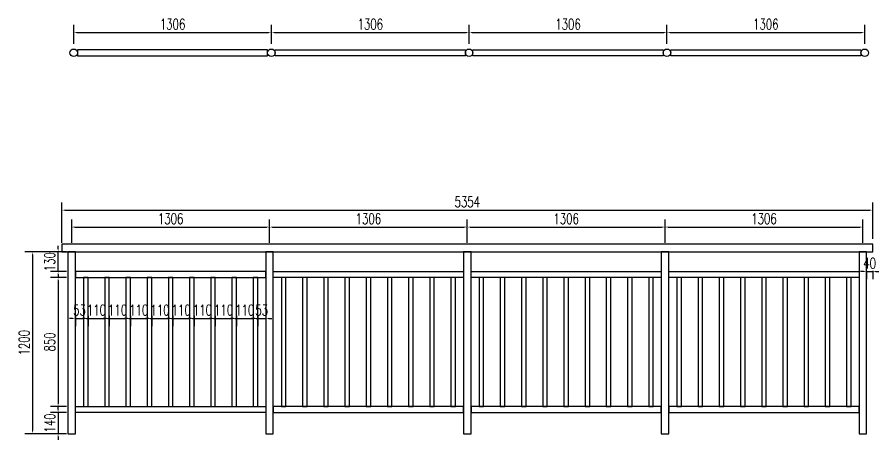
# Model space of a CAD drawing. Header units: millimetres. Extents: x -2430464 to 225692, y -180 to 1805330.
# Drawn here: x -1527473 to -1521785, y 608733 to 611521 of the extents above; entities that cross this region are included whole.
import ezdxf

# ---------------------------------------------------------------- set-up
doc = ezdxf.new("R2010")
doc.units = ezdxf.units.MM
doc.header["$LTSCALE"] = 1000
doc.layers.get('0').update_dxf_attribs({"linetype": 'CONTINUOUS'})
doc.layers.get('DEFPOINTS').update_dxf_attribs({"linetype": 'CONTINUOUS'})
doc.layers.add('W-PLASTIC_RAILINGS塑木栏杆', color=6, linetype='CONTINUOUS')
doc.layers.add('W-WOOD_FLOOR木地板', color=30, linetype='CONTINUOUS')
doc.styles.add('STANDARD_T3', font='simplex.shx', dxfattribs={"width": 0.7, "bigfont": 'gbcbig.shx'})
doc.dimstyles.new('W&&20', dxfattribs={"dimtxt": 70, "dimasz": 20, "dimexe": 50, "dimexo": 60, "dimgap": 20, "dimtad": 1, "dimdec": 0, "dimzin": 0, "dimdsep": 46, "dimtxsty": 'STANDARD_T3', "dimcen": 0.09, "dimclrd": 1, "dimclre": 1, "dimclrt": 7, "dimazin": 2, "dimtfac": 1, "dimtdec": 0, "dimtix": 1, "dimtmove": 2, "dimatfit": 3, "dimfxl": 0, "dimtolj": 1, "dimtzin": 0, "dimarcsym": 0})

# ---------------------------------------------------------------- blocks, each defined once
blk = doc.blocks.new('*U1208')
at = {"layer": 'W-PLASTIC_RAILINGS塑木栏杆'}
blk.add_lwpolyline([(-15, -420), (15, -420), (15, 430), (-15, 430)], close=True, dxfattribs=at)
blk = doc.blocks.new('*U1209')
at = {"layer": 'W-PLASTIC_RAILINGS塑木栏杆', "color": 0, "linetype": 'ByBlock', "lineweight": -2, "transparency": 16777216}
for p in [(0, 0), (140, 0), (280, 0), (420, 0), (560, 0), (700, 0), (840, 0), (980, 0), (1120, 0)]:
    blk.add_blockref('*U1208', p, dxfattribs=at)
blk = doc.blocks.new('*D1221')
at = {"layer": 'DEFPOINTS', "color": 0, "transparency": 16777216}
for p in [(-1527178.5, 609973.4), (-1527372.5, 608773.4), (-1527138.5, 608773.4)]:
    blk.add_point(p, dxfattribs=at)
at = {"layer": 'W-WOOD_FLOOR木地板', "color": 1, "lineweight": -2, "transparency": 16777216}
for p, q in [((-1527238.5, 609973.4), (-1527422.5, 609973.4)), ((-1527372.5, 609953.4), (-1527372.5, 608793.4)), ((-1527198.5, 608773.4), (-1527422.5, 608773.4))]:
    blk.add_line(p, q, dxfattribs=at)
at = {"layer": 'W-WOOD_FLOOR木地板', "color": 1, "transparency": 16777216}
for points in [[(-1527375.8, 609953.4), (-1527369.2, 609953.4), (-1527372.5, 609973.4)], [(-1527375.8, 608793.4), (-1527369.2, 608793.4), (-1527372.5, 608773.4)]]:
    blk.add_solid(points, dxfattribs=at)
at = {"layer": 'W-WOOD_FLOOR木地板', "color": 7, "transparency": 16777216, "insert": (-1527427.5, 609373.4), "char_height": 70, "attachment_point": 5, "rotation": 90, "style": 'STANDARD_T3'}
blk.add_mtext('\\A1;1200', dxfattribs=at)
blk = doc.blocks.new('*D1210')
at = {"layer": 'DEFPOINTS', "color": 0, "transparency": 16777216}
for p in [(-1527088.5, 609803.4), (-1527203.5, 608953.4), (-1527088.5, 608953.4)]:
    blk.add_point(p, dxfattribs=at)
at = {"layer": 'W-WOOD_FLOOR木地板', "color": 1, "lineweight": -2, "transparency": 16777216}
for p, q in [((-1527148.5, 609803.4), (-1527253.5, 609803.4)), ((-1527203.5, 609783.4), (-1527203.5, 608973.4)), ((-1527148.5, 608953.4), (-1527253.5, 608953.4))]:
    blk.add_line(p, q, dxfattribs=at)
at = {"layer": 'W-WOOD_FLOOR木地板', "color": 1, "transparency": 16777216}
for points in [[(-1527206.8, 609783.4), (-1527200.2, 609783.4), (-1527203.5, 609803.4)], [(-1527206.8, 608973.4), (-1527200.2, 608973.4), (-1527203.5, 608953.4)]]:
    blk.add_solid(points, dxfattribs=at)
at = {"layer": 'W-WOOD_FLOOR木地板', "color": 7, "transparency": 16777216, "insert": (-1527258.5, 609378.4), "char_height": 70, "attachment_point": 5, "rotation": 90, "style": 'STANDARD_T3'}
blk.add_mtext('\\A1;850', dxfattribs=at)
blk = doc.blocks.new('*D1211')
at = {"layer": 'DEFPOINTS', "color": 0, "transparency": 16777216}
for p in [(-1527203.5, 609973.4), (-1527088.5, 609973.4), (-1527088.5, 609843.4)]:
    blk.add_point(p, dxfattribs=at)
at = {"layer": 'W-WOOD_FLOOR木地板', "color": 1, "lineweight": -2, "transparency": 16777216}
for p, q in [((-1527148.5, 609973.4), (-1527253.5, 609973.4)), ((-1527203.5, 609993.4), (-1527203.5, 610013.4)), ((-1527203.5, 609843.4), (-1527203.5, 609973.4)), ((-1527148.5, 609843.4), (-1527253.5, 609843.4)), ((-1527203.5, 609823.4), (-1527203.5, 609803.4))]:
    blk.add_line(p, q, dxfattribs=at)
at = {"layer": 'W-WOOD_FLOOR木地板', "color": 1, "transparency": 16777216}
for points in [[(-1527206.8, 609993.4), (-1527200.2, 609993.4), (-1527203.5, 609973.4)], [(-1527206.8, 609823.4), (-1527200.2, 609823.4), (-1527203.5, 609843.4)]]:
    blk.add_solid(points, dxfattribs=at)
at = {"layer": 'W-WOOD_FLOOR木地板', "color": 7, "transparency": 16777216, "insert": (-1527258.5, 609908.4), "char_height": 70, "attachment_point": 5, "rotation": 90, "style": 'STANDARD_T3'}
blk.add_mtext('\\A1;130', dxfattribs=at)
blk = doc.blocks.new('*D1222')
at = {"layer": 'DEFPOINTS', "color": 0, "transparency": 16777216}
for p in [(-1527088.5, 608913.4), (-1527203.4, 608773.4), (-1527088.5, 608773.4)]:
    blk.add_point(p, dxfattribs=at)
at = {"layer": 'W-WOOD_FLOOR木地板', "color": 1, "lineweight": -2, "transparency": 16777216}
for p, q in [((-1527203.4, 608933.4), (-1527203.4, 608953.4)), ((-1527148.5, 608913.4), (-1527253.4, 608913.4)), ((-1527203.4, 608913.4), (-1527203.4, 608773.4)), ((-1527148.5, 608773.4), (-1527253.4, 608773.4)), ((-1527203.4, 608753.4), (-1527203.4, 608733.4))]:
    blk.add_line(p, q, dxfattribs=at)
at = {"layer": 'W-WOOD_FLOOR木地板', "color": 1, "transparency": 16777216}
for points in [[(-1527206.8, 608933.4), (-1527200.1, 608933.4), (-1527203.4, 608913.4)], [(-1527206.8, 608753.4), (-1527200.1, 608753.4), (-1527203.4, 608773.4)]]:
    blk.add_solid(points, dxfattribs=at)
at = {"layer": 'W-WOOD_FLOOR木地板', "color": 7, "transparency": 16777216, "insert": (-1527258.4, 608843.4), "char_height": 70, "attachment_point": 5, "rotation": 90, "style": 'STANDARD_T3'}
blk.add_mtext('\\A1;140', dxfattribs=at)
blk = doc.blocks.new('*D1223')
at = {"layer": 'DEFPOINTS', "color": 0, "transparency": 16777216}
for p in [(-1525807.5, 610136.9), (-1527113.5, 609973.4), (-1525807.5, 609973.4)]:
    blk.add_point(p, dxfattribs=at)
at = {"layer": 'W-WOOD_FLOOR木地板', "color": 1, "lineweight": -2, "transparency": 16777216}
for p, q in [((-1527113.5, 610033.4), (-1527113.5, 610186.9)), ((-1525807.5, 610033.4), (-1525807.5, 610186.9)), ((-1527093.5, 610136.9), (-1525827.5, 610136.9))]:
    blk.add_line(p, q, dxfattribs=at)
at = {"layer": 'W-WOOD_FLOOR木地板', "color": 1, "transparency": 16777216}
for points in [[(-1527093.5, 610140.2), (-1527093.5, 610133.6), (-1527113.5, 610136.9)], [(-1525827.5, 610140.2), (-1525827.5, 610133.6), (-1525807.5, 610136.9)]]:
    blk.add_solid(points, dxfattribs=at)
at = {"layer": 'W-WOOD_FLOOR木地板', "color": 7, "transparency": 16777216, "insert": (-1526460.5, 610191.9), "char_height": 70, "attachment_point": 5, "style": 'STANDARD_T3'}
blk.add_mtext('\\A1;1306', dxfattribs=at)
blk = doc.blocks.new('*D1224')
at = {"layer": 'DEFPOINTS', "color": 0, "transparency": 16777216}
for p in [(-1524501.5, 610136.9), (-1525807.5, 609973.4), (-1524501.5, 609973.4)]:
    blk.add_point(p, dxfattribs=at)
at = {"layer": 'W-WOOD_FLOOR木地板', "color": 1, "lineweight": -2, "transparency": 16777216}
for p, q in [((-1525807.5, 610033.4), (-1525807.5, 610186.9)), ((-1524501.5, 610033.4), (-1524501.5, 610186.9)), ((-1525787.5, 610136.9), (-1524521.5, 610136.9))]:
    blk.add_line(p, q, dxfattribs=at)
at = {"layer": 'W-WOOD_FLOOR木地板', "color": 1, "transparency": 16777216}
for points in [[(-1525787.5, 610140.2), (-1525787.5, 610133.6), (-1525807.5, 610136.9)], [(-1524521.5, 610140.2), (-1524521.5, 610133.6), (-1524501.5, 610136.9)]]:
    blk.add_solid(points, dxfattribs=at)
at = {"layer": 'W-WOOD_FLOOR木地板', "color": 7, "transparency": 16777216, "insert": (-1525154.5, 610191.9), "char_height": 70, "attachment_point": 5, "style": 'STANDARD_T3'}
blk.add_mtext('\\A1;1306', dxfattribs=at)
blk = doc.blocks.new('*D1225')
at = {"layer": 'DEFPOINTS', "color": 0, "transparency": 16777216}
for p in [(-1523195.5, 610136.9), (-1524501.5, 609973.4), (-1523195.5, 609973.4)]:
    blk.add_point(p, dxfattribs=at)
at = {"layer": 'W-WOOD_FLOOR木地板', "color": 1, "lineweight": -2, "transparency": 16777216}
for p, q in [((-1524501.5, 610033.4), (-1524501.5, 610186.9)), ((-1523195.5, 610033.4), (-1523195.5, 610186.9)), ((-1524481.5, 610136.9), (-1523215.5, 610136.9))]:
    blk.add_line(p, q, dxfattribs=at)
at = {"layer": 'W-WOOD_FLOOR木地板', "color": 1, "transparency": 16777216}
for points in [[(-1524481.5, 610140.2), (-1524481.5, 610133.6), (-1524501.5, 610136.9)], [(-1523215.5, 610140.2), (-1523215.5, 610133.6), (-1523195.5, 610136.9)]]:
    blk.add_solid(points, dxfattribs=at)
at = {"layer": 'W-WOOD_FLOOR木地板', "color": 7, "transparency": 16777216, "insert": (-1523848.5, 610191.9), "char_height": 70, "attachment_point": 5, "style": 'STANDARD_T3'}
blk.add_mtext('\\A1;1306', dxfattribs=at)
blk = doc.blocks.new('*D1226')
at = {"layer": 'DEFPOINTS', "color": 0, "transparency": 16777216}
for p in [(-1527088.5, 609610.9), (-1527035.5, 609610.9), (-1527035.5, 609533.9)]:
    blk.add_point(p, dxfattribs=at)
at = {"layer": 'W-WOOD_FLOOR木地板', "color": 1, "lineweight": -2, "transparency": 16777216}
for p, q in [((-1527108.5, 609533.9), (-1527128.5, 609533.9)), ((-1527088.5, 609550.9), (-1527088.5, 609483.9)), ((-1527088.5, 609533.9), (-1527035.5, 609533.9)), ((-1527035.5, 609550.9), (-1527035.5, 609483.9)), ((-1527015.5, 609533.9), (-1526995.5, 609533.9))]:
    blk.add_line(p, q, dxfattribs=at)
at = {"layer": 'W-WOOD_FLOOR木地板', "color": 1, "transparency": 16777216}
for points in [[(-1527108.5, 609537.2), (-1527108.5, 609530.6), (-1527088.5, 609533.9)], [(-1527015.5, 609537.2), (-1527015.5, 609530.6), (-1527035.5, 609533.9)]]:
    blk.add_solid(points, dxfattribs=at)
at = {"layer": 'W-WOOD_FLOOR木地板', "color": 7, "transparency": 16777216, "insert": (-1527062, 609588.9), "char_height": 70, "attachment_point": 5, "style": 'STANDARD_T3'}
blk.add_mtext('\\A1;53', dxfattribs=at)
blk = doc.blocks.new('*D1212')
at = {"layer": 'DEFPOINTS', "color": 0, "transparency": 16777216}
for p in [(-1527005.5, 609610.9), (-1526895.5, 609610.9), (-1526895.5, 609533.9)]:
    blk.add_point(p, dxfattribs=at)
at = {"layer": 'W-WOOD_FLOOR木地板', "color": 1, "lineweight": -2, "transparency": 16777216}
for p, q in [((-1527025.5, 609533.9), (-1527045.5, 609533.9)), ((-1527005.5, 609550.9), (-1527005.5, 609483.9)), ((-1527005.5, 609533.9), (-1526895.5, 609533.9)), ((-1526895.5, 609550.9), (-1526895.5, 609483.9)), ((-1526875.5, 609533.9), (-1526855.5, 609533.9))]:
    blk.add_line(p, q, dxfattribs=at)
at = {"layer": 'W-WOOD_FLOOR木地板', "color": 1, "transparency": 16777216}
for points in [[(-1527025.5, 609537.2), (-1527025.5, 609530.6), (-1527005.5, 609533.9)], [(-1526875.5, 609537.2), (-1526875.5, 609530.6), (-1526895.5, 609533.9)]]:
    blk.add_solid(points, dxfattribs=at)
at = {"layer": 'W-WOOD_FLOOR木地板', "color": 7, "transparency": 16777216, "insert": (-1526950.5, 609588.9), "char_height": 70, "attachment_point": 5, "style": 'STANDARD_T3'}
blk.add_mtext('\\A1;110', dxfattribs=at)
blk = doc.blocks.new('*D1227')
at = {"layer": 'DEFPOINTS', "color": 0, "transparency": 16777216}
for p in [(-1521889.5, 610136.9), (-1523195.5, 609973.4), (-1521889.5, 609973.4)]:
    blk.add_point(p, dxfattribs=at)
at = {"layer": 'W-WOOD_FLOOR木地板', "color": 1, "lineweight": -2, "transparency": 16777216}
for p, q in [((-1523195.5, 610033.4), (-1523195.5, 610186.9)), ((-1521889.5, 610033.4), (-1521889.5, 610186.9)), ((-1523175.5, 610136.9), (-1521909.5, 610136.9))]:
    blk.add_line(p, q, dxfattribs=at)
at = {"layer": 'W-WOOD_FLOOR木地板', "color": 1, "transparency": 16777216}
for points in [[(-1523175.5, 610140.2), (-1523175.5, 610133.6), (-1523195.5, 610136.9)], [(-1521909.5, 610140.2), (-1521909.5, 610133.6), (-1521889.5, 610136.9)]]:
    blk.add_solid(points, dxfattribs=at)
at = {"layer": 'W-WOOD_FLOOR木地板', "color": 7, "transparency": 16777216, "insert": (-1522542.5, 610191.9), "char_height": 70, "attachment_point": 5, "style": 'STANDARD_T3'}
blk.add_mtext('\\A1;1306', dxfattribs=at)
blk = doc.blocks.new('*D1218')
at = {"layer": 'DEFPOINTS', "color": 0, "transparency": 16777216}
for p in [(-1526865.5, 609610.9), (-1526755.5, 609610.9), (-1526755.5, 609533.9)]:
    blk.add_point(p, dxfattribs=at)
at = {"layer": 'W-WOOD_FLOOR木地板', "color": 1, "lineweight": -2, "transparency": 16777216}
for p, q in [((-1526885.5, 609533.9), (-1526905.5, 609533.9)), ((-1526865.5, 609550.9), (-1526865.5, 609483.9)), ((-1526865.5, 609533.9), (-1526755.5, 609533.9)), ((-1526755.5, 609550.9), (-1526755.5, 609483.9)), ((-1526735.5, 609533.9), (-1526715.5, 609533.9))]:
    blk.add_line(p, q, dxfattribs=at)
at = {"layer": 'W-WOOD_FLOOR木地板', "color": 1, "transparency": 16777216}
for points in [[(-1526885.5, 609537.2), (-1526885.5, 609530.6), (-1526865.5, 609533.9)], [(-1526735.5, 609537.2), (-1526735.5, 609530.6), (-1526755.5, 609533.9)]]:
    blk.add_solid(points, dxfattribs=at)
at = {"layer": 'W-WOOD_FLOOR木地板', "color": 7, "transparency": 16777216, "insert": (-1526810.5, 609588.9), "char_height": 70, "attachment_point": 5, "style": 'STANDARD_T3'}
blk.add_mtext('\\A1;110', dxfattribs=at)
blk = doc.blocks.new('*D1219')
at = {"layer": 'DEFPOINTS', "color": 0, "transparency": 16777216}
for p in [(-1526725.5, 609610.9), (-1526615.5, 609610.9), (-1526615.5, 609533.9)]:
    blk.add_point(p, dxfattribs=at)
at = {"layer": 'W-WOOD_FLOOR木地板', "color": 1, "lineweight": -2, "transparency": 16777216}
for p, q in [((-1526745.5, 609533.9), (-1526765.5, 609533.9)), ((-1526725.5, 609550.9), (-1526725.5, 609483.9)), ((-1526725.5, 609533.9), (-1526615.5, 609533.9)), ((-1526615.5, 609550.9), (-1526615.5, 609483.9)), ((-1526595.5, 609533.9), (-1526575.5, 609533.9))]:
    blk.add_line(p, q, dxfattribs=at)
at = {"layer": 'W-WOOD_FLOOR木地板', "color": 1, "transparency": 16777216}
for points in [[(-1526745.5, 609537.2), (-1526745.5, 609530.6), (-1526725.5, 609533.9)], [(-1526595.5, 609537.2), (-1526595.5, 609530.6), (-1526615.5, 609533.9)]]:
    blk.add_solid(points, dxfattribs=at)
at = {"layer": 'W-WOOD_FLOOR木地板', "color": 7, "transparency": 16777216, "insert": (-1526670.5, 609588.9), "char_height": 70, "attachment_point": 5, "style": 'STANDARD_T3'}
blk.add_mtext('\\A1;110', dxfattribs=at)
blk = doc.blocks.new('*D1220')
at = {"layer": 'DEFPOINTS', "color": 0, "transparency": 16777216}
for p in [(-1526585.5, 609610.9), (-1526475.5, 609610.9), (-1526475.5, 609533.9)]:
    blk.add_point(p, dxfattribs=at)
at = {"layer": 'W-WOOD_FLOOR木地板', "color": 1, "lineweight": -2, "transparency": 16777216}
for p, q in [((-1526605.5, 609533.9), (-1526625.5, 609533.9)), ((-1526585.5, 609550.9), (-1526585.5, 609483.9)), ((-1526585.5, 609533.9), (-1526475.5, 609533.9)), ((-1526475.5, 609550.9), (-1526475.5, 609483.9)), ((-1526455.5, 609533.9), (-1526435.5, 609533.9))]:
    blk.add_line(p, q, dxfattribs=at)
at = {"layer": 'W-WOOD_FLOOR木地板', "color": 1, "transparency": 16777216}
for points in [[(-1526605.5, 609537.2), (-1526605.5, 609530.6), (-1526585.5, 609533.9)], [(-1526455.5, 609537.2), (-1526455.5, 609530.6), (-1526475.5, 609533.9)]]:
    blk.add_solid(points, dxfattribs=at)
at = {"layer": 'W-WOOD_FLOOR木地板', "color": 7, "transparency": 16777216, "insert": (-1526530.5, 609588.9), "char_height": 70, "attachment_point": 5, "style": 'STANDARD_T3'}
blk.add_mtext('\\A1;110', dxfattribs=at)
blk = doc.blocks.new('*D1213')
at = {"layer": 'DEFPOINTS', "color": 0, "transparency": 16777216}
for p in [(-1526445.5, 609610.9), (-1526335.5, 609610.9), (-1526335.5, 609533.9)]:
    blk.add_point(p, dxfattribs=at)
at = {"layer": 'W-WOOD_FLOOR木地板', "color": 1, "lineweight": -2, "transparency": 16777216}
for p, q in [((-1526465.5, 609533.9), (-1526485.5, 609533.9)), ((-1526445.5, 609550.9), (-1526445.5, 609483.9)), ((-1526445.5, 609533.9), (-1526335.5, 609533.9)), ((-1526335.5, 609550.9), (-1526335.5, 609483.9)), ((-1526315.5, 609533.9), (-1526295.5, 609533.9))]:
    blk.add_line(p, q, dxfattribs=at)
at = {"layer": 'W-WOOD_FLOOR木地板', "color": 1, "transparency": 16777216}
for points in [[(-1526465.5, 609537.2), (-1526465.5, 609530.6), (-1526445.5, 609533.9)], [(-1526315.5, 609537.2), (-1526315.5, 609530.6), (-1526335.5, 609533.9)]]:
    blk.add_solid(points, dxfattribs=at)
at = {"layer": 'W-WOOD_FLOOR木地板', "color": 7, "transparency": 16777216, "insert": (-1526390.5, 609588.9), "char_height": 70, "attachment_point": 5, "style": 'STANDARD_T3'}
blk.add_mtext('\\A1;110', dxfattribs=at)
blk = doc.blocks.new('*D1214')
at = {"layer": 'DEFPOINTS', "color": 0, "transparency": 16777216}
for p in [(-1526305.5, 609610.9), (-1526195.5, 609610.9), (-1526195.5, 609533.9)]:
    blk.add_point(p, dxfattribs=at)
at = {"layer": 'W-WOOD_FLOOR木地板', "color": 1, "lineweight": -2, "transparency": 16777216}
for p, q in [((-1526325.5, 609533.9), (-1526345.5, 609533.9)), ((-1526305.5, 609550.9), (-1526305.5, 609483.9)), ((-1526305.5, 609533.9), (-1526195.5, 609533.9)), ((-1526195.5, 609550.9), (-1526195.5, 609483.9)), ((-1526175.5, 609533.9), (-1526155.5, 609533.9))]:
    blk.add_line(p, q, dxfattribs=at)
at = {"layer": 'W-WOOD_FLOOR木地板', "color": 1, "transparency": 16777216}
for points in [[(-1526325.5, 609537.2), (-1526325.5, 609530.6), (-1526305.5, 609533.9)], [(-1526175.5, 609537.2), (-1526175.5, 609530.6), (-1526195.5, 609533.9)]]:
    blk.add_solid(points, dxfattribs=at)
at = {"layer": 'W-WOOD_FLOOR木地板', "color": 7, "transparency": 16777216, "insert": (-1526250.5, 609588.9), "char_height": 70, "attachment_point": 5, "style": 'STANDARD_T3'}
blk.add_mtext('\\A1;110', dxfattribs=at)
blk = doc.blocks.new('*D1215')
at = {"layer": 'DEFPOINTS', "color": 0, "transparency": 16777216}
for p in [(-1526165.5, 609610.9), (-1526055.5, 609610.9), (-1526055.5, 609533.9)]:
    blk.add_point(p, dxfattribs=at)
at = {"layer": 'W-WOOD_FLOOR木地板', "color": 1, "lineweight": -2, "transparency": 16777216}
for p, q in [((-1526185.5, 609533.9), (-1526205.5, 609533.9)), ((-1526165.5, 609550.9), (-1526165.5, 609483.9)), ((-1526165.5, 609533.9), (-1526055.5, 609533.9)), ((-1526055.5, 609550.9), (-1526055.5, 609483.9)), ((-1526035.5, 609533.9), (-1526015.5, 609533.9))]:
    blk.add_line(p, q, dxfattribs=at)
at = {"layer": 'W-WOOD_FLOOR木地板', "color": 1, "transparency": 16777216}
for points in [[(-1526185.5, 609537.2), (-1526185.5, 609530.6), (-1526165.5, 609533.9)], [(-1526035.5, 609537.2), (-1526035.5, 609530.6), (-1526055.5, 609533.9)]]:
    blk.add_solid(points, dxfattribs=at)
at = {"layer": 'W-WOOD_FLOOR木地板', "color": 7, "transparency": 16777216, "insert": (-1526110.5, 609588.9), "char_height": 70, "attachment_point": 5, "style": 'STANDARD_T3'}
blk.add_mtext('\\A1;110', dxfattribs=at)
blk = doc.blocks.new('*D1216')
at = {"layer": 'DEFPOINTS', "color": 0, "transparency": 16777216}
for p in [(-1526025.5, 609610.9), (-1525915.5, 609610.9), (-1525915.5, 609533.9)]:
    blk.add_point(p, dxfattribs=at)
at = {"layer": 'W-WOOD_FLOOR木地板', "color": 1, "lineweight": -2, "transparency": 16777216}
for p, q in [((-1526045.5, 609533.9), (-1526065.5, 609533.9)), ((-1526025.5, 609550.9), (-1526025.5, 609483.9)), ((-1526025.5, 609533.9), (-1525915.5, 609533.9)), ((-1525915.5, 609550.9), (-1525915.5, 609483.9)), ((-1525895.5, 609533.9), (-1525875.5, 609533.9))]:
    blk.add_line(p, q, dxfattribs=at)
at = {"layer": 'W-WOOD_FLOOR木地板', "color": 1, "transparency": 16777216}
for points in [[(-1526045.5, 609537.2), (-1526045.5, 609530.6), (-1526025.5, 609533.9)], [(-1525895.5, 609537.2), (-1525895.5, 609530.6), (-1525915.5, 609533.9)]]:
    blk.add_solid(points, dxfattribs=at)
at = {"layer": 'W-WOOD_FLOOR木地板', "color": 7, "transparency": 16777216, "insert": (-1525970.5, 609588.9), "char_height": 70, "attachment_point": 5, "style": 'STANDARD_T3'}
blk.add_mtext('\\A1;110', dxfattribs=at)
blk = doc.blocks.new('*D1217')
at = {"layer": 'DEFPOINTS', "color": 0, "transparency": 16777216}
for p in [(-1525885.5, 609610.9), (-1525832.5, 609610.9), (-1525832.5, 609533.9)]:
    blk.add_point(p, dxfattribs=at)
at = {"layer": 'W-WOOD_FLOOR木地板', "color": 1, "lineweight": -2, "transparency": 16777216}
for p, q in [((-1525905.5, 609533.9), (-1525925.5, 609533.9)), ((-1525885.5, 609550.9), (-1525885.5, 609483.9)), ((-1525885.5, 609533.9), (-1525832.5, 609533.9)), ((-1525832.5, 609550.9), (-1525832.5, 609483.9)), ((-1525812.5, 609533.9), (-1525792.5, 609533.9))]:
    blk.add_line(p, q, dxfattribs=at)
at = {"layer": 'W-WOOD_FLOOR木地板', "color": 1, "transparency": 16777216}
for points in [[(-1525905.5, 609537.2), (-1525905.5, 609530.6), (-1525885.5, 609533.9)], [(-1525812.5, 609537.2), (-1525812.5, 609530.6), (-1525832.5, 609533.9)]]:
    blk.add_solid(points, dxfattribs=at)
at = {"layer": 'W-WOOD_FLOOR木地板', "color": 7, "transparency": 16777216, "insert": (-1525859, 609588.9), "char_height": 70, "attachment_point": 5, "style": 'STANDARD_T3'}
blk.add_mtext('\\A1;53', dxfattribs=at)
blk = doc.blocks.new('*D2122')
at = {"color": 1, "lineweight": -2, "transparency": 16777216}
for p, q in [((-1521884.5, 609843.4), (-1521904.5, 609843.4)), ((-1521864.5, 609848.4), (-1521864.5, 609793.4)), ((-1521864.5, 609843.4), (-1521824.5, 609843.4)), ((-1521824.5, 609848.4), (-1521824.5, 609793.4)), ((-1521804.5, 609843.4), (-1521784.5, 609843.4))]:
    blk.add_line(p, q, dxfattribs=at)
at = {"color": 1, "transparency": 16777216}
for points in [[(-1521884.5, 609846.7), (-1521884.5, 609840.1), (-1521864.5, 609843.4)], [(-1521804.5, 609846.7), (-1521804.5, 609840.1), (-1521824.5, 609843.4)]]:
    blk.add_solid(points, dxfattribs=at)
at = {"layer": 'DEFPOINTS', "color": 0, "transparency": 16777216}
for p in [(-1521864.5, 609973.4), (-1521824.5, 609973.4), (-1521824.5, 609843.4)]:
    blk.add_point(p, dxfattribs=at)
at = {"color": 7, "transparency": 16777216, "insert": (-1521844.5, 609898.4), "char_height": 70, "attachment_point": 5, "style": 'STANDARD_T3'}
blk.add_mtext('\\A1;40', dxfattribs=at)
blk = doc.blocks.new('*D2123')
at = {"layer": 'DEFPOINTS', "color": 0, "transparency": 16777216}
for p in [(-1521824.5, 610248.8), (-1527178.5, 609973.4), (-1521824.5, 609998.4)]:
    blk.add_point(p, dxfattribs=at)
at = {"layer": 'W-WOOD_FLOOR木地板', "color": 1, "lineweight": -2, "transparency": 16777216}
for p, q in [((-1527178.5, 610033.4), (-1527178.5, 610298.8)), ((-1521824.5, 610058.4), (-1521824.5, 610298.8)), ((-1527158.5, 610248.8), (-1521844.5, 610248.8))]:
    blk.add_line(p, q, dxfattribs=at)
at = {"layer": 'W-WOOD_FLOOR木地板', "color": 1, "transparency": 16777216}
for points in [[(-1527158.5, 610252.1), (-1527158.5, 610245.5), (-1527178.5, 610248.8)], [(-1521844.5, 610252.1), (-1521844.5, 610245.5), (-1521824.5, 610248.8)]]:
    blk.add_solid(points, dxfattribs=at)
at = {"layer": 'W-WOOD_FLOOR木地板', "color": 7, "transparency": 16777216, "insert": (-1524501.5, 610303.8), "char_height": 70, "attachment_point": 5, "style": 'STANDARD_T3'}
blk.add_mtext('\\A1;5354', dxfattribs=at)
blk = doc.blocks.new('*D2356')
at = {"color": 1, "lineweight": -2, "transparency": 16777216}
for p, q in [((-1527100.5, 611346.7), (-1527100.5, 611470.5)), ((-1525795, 611346.7), (-1525795, 611470.5)), ((-1527080.5, 611420.5), (-1525815, 611420.5))]:
    blk.add_line(p, q, dxfattribs=at)
at = {"color": 1, "transparency": 16777216}
for points in [[(-1527080.5, 611423.8), (-1527080.5, 611417.2), (-1527100.5, 611420.5)], [(-1525815, 611423.8), (-1525815, 611417.2), (-1525795, 611420.5)]]:
    blk.add_solid(points, dxfattribs=at)
at = {"layer": 'DEFPOINTS', "color": 0, "transparency": 16777216}
for p in [(-1525795, 611420.5), (-1527100.5, 611286.7), (-1525795, 611286.7)]:
    blk.add_point(p, dxfattribs=at)
at = {"color": 7, "transparency": 16777216, "insert": (-1526447.7, 611475.5), "char_height": 70, "attachment_point": 5, "style": 'STANDARD_T3'}
blk.add_mtext('\\A1;1306', dxfattribs=at)
blk = doc.blocks.new('*D2357')
at = {"color": 1, "lineweight": -2, "transparency": 16777216}
for p, q in [((-1525795, 611346.7), (-1525795, 611470.5)), ((-1524489.5, 611346.7), (-1524489.5, 611470.5)), ((-1525775, 611420.5), (-1524509.5, 611420.5))]:
    blk.add_line(p, q, dxfattribs=at)
at = {"color": 1, "transparency": 16777216}
for points in [[(-1525775, 611423.8), (-1525775, 611417.2), (-1525795, 611420.5)], [(-1524509.5, 611423.8), (-1524509.5, 611417.2), (-1524489.5, 611420.5)]]:
    blk.add_solid(points, dxfattribs=at)
at = {"layer": 'DEFPOINTS', "color": 0, "transparency": 16777216}
for p in [(-1524489.5, 611420.5), (-1525795, 611286.7), (-1524489.5, 611286.7)]:
    blk.add_point(p, dxfattribs=at)
at = {"color": 7, "transparency": 16777216, "insert": (-1525142.2, 611475.5), "char_height": 70, "attachment_point": 5, "style": 'STANDARD_T3'}
blk.add_mtext('\\A1;1306', dxfattribs=at)
blk = doc.blocks.new('*D2358')
at = {"color": 1, "lineweight": -2, "transparency": 16777216}
for p, q in [((-1524489.5, 611346.7), (-1524489.5, 611470.5)), ((-1523183, 611346.7), (-1523183, 611470.5)), ((-1524469.5, 611420.5), (-1523203, 611420.5))]:
    blk.add_line(p, q, dxfattribs=at)
at = {"color": 1, "transparency": 16777216}
for points in [[(-1524469.5, 611423.8), (-1524469.5, 611417.2), (-1524489.5, 611420.5)], [(-1523203, 611423.8), (-1523203, 611417.2), (-1523183, 611420.5)]]:
    blk.add_solid(points, dxfattribs=at)
at = {"layer": 'DEFPOINTS', "color": 0, "transparency": 16777216}
for p in [(-1523183, 611420.5), (-1524489.5, 611286.7), (-1523183, 611286.7)]:
    blk.add_point(p, dxfattribs=at)
at = {"color": 7, "transparency": 16777216, "insert": (-1523836.2, 611475.5), "char_height": 70, "attachment_point": 5, "style": 'STANDARD_T3'}
blk.add_mtext('\\A1;1306', dxfattribs=at)
blk = doc.blocks.new('*D2359')
at = {"color": 1, "lineweight": -2, "transparency": 16777216}
for p, q in [((-1523183, 611346.7), (-1523183, 611470.5)), ((-1521877.5, 611346.7), (-1521877.5, 611470.5)), ((-1523163, 611420.5), (-1521897.5, 611420.5))]:
    blk.add_line(p, q, dxfattribs=at)
at = {"color": 1, "transparency": 16777216}
for points in [[(-1523163, 611423.8), (-1523163, 611417.2), (-1523183, 611420.5)], [(-1521897.5, 611423.8), (-1521897.5, 611417.2), (-1521877.5, 611420.5)]]:
    blk.add_solid(points, dxfattribs=at)
at = {"layer": 'DEFPOINTS', "color": 0, "transparency": 16777216}
for p in [(-1521877.5, 611420.5), (-1523183, 611286.7), (-1521877.5, 611286.7)]:
    blk.add_point(p, dxfattribs=at)
at = {"color": 7, "transparency": 16777216, "insert": (-1522530.2, 611475.5), "char_height": 70, "attachment_point": 5, "style": 'STANDARD_T3'}
blk.add_mtext('\\A1;1306', dxfattribs=at)
blk = doc.blocks.new('*U2732')
at = {"layer": 'W-PLASTIC_RAILINGS塑木栏杆'}
blk.add_lwpolyline([(-15, -420), (15, -420), (15, 430), (-15, 430)], close=True, dxfattribs=at)
blk = doc.blocks.new('*U2733')
at = {"layer": 'W-PLASTIC_RAILINGS塑木栏杆', "color": 0, "linetype": 'ByBlock', "lineweight": -2, "transparency": 16777216}
for p in [(0, 0), (140, 0), (280, 0), (420, 0), (560, 0), (700, 0), (840, 0), (980, 0), (1120, 0)]:
    blk.add_blockref('*U2732', p, dxfattribs=at)
blk = doc.blocks.new('*U2734')
at = {"layer": 'W-PLASTIC_RAILINGS塑木栏杆'}
blk.add_lwpolyline([(-15, -420), (15, -420), (15, 430), (-15, 430)], close=True, dxfattribs=at)
blk = doc.blocks.new('*U2735')
at = {"layer": 'W-PLASTIC_RAILINGS塑木栏杆', "color": 0, "linetype": 'ByBlock', "lineweight": -2, "transparency": 16777216}
for p in [(0, 0), (140, 0), (280, 0), (420, 0), (560, 0), (700, 0), (840, 0), (980, 0), (1120, 0)]:
    blk.add_blockref('*U2734', p, dxfattribs=at)
blk = doc.blocks.new('*U2736')
at = {"layer": 'W-PLASTIC_RAILINGS塑木栏杆'}
blk.add_lwpolyline([(-15, -420), (15, -420), (15, 430), (-15, 430)], close=True, dxfattribs=at)
blk = doc.blocks.new('*U2737')
at = {"layer": 'W-PLASTIC_RAILINGS塑木栏杆', "color": 0, "linetype": 'ByBlock', "lineweight": -2, "transparency": 16777216}
for p in [(0, 0), (140, 0), (280, 0), (420, 0), (560, 0), (700, 0), (840, 0), (980, 0), (1120, 0)]:
    blk.add_blockref('*U2736', p, dxfattribs=at)

msp = doc.modelspace()

# ---------------------------------------------------------------- linework, layer by layer
at = {"layer": 'W-PLASTIC_RAILINGS塑木栏杆'}
for points in [[(-1527075.49, 611266.68), (-1525819.99, 611266.68), (-1525819.99, 611306.68), (-1527075.49, 611306.68)], [(-1524514.49, 611266.68), (-1525769.99, 611266.68), (-1525769.99, 611306.68), (-1524514.49, 611306.68)], [(-1523207.99, 611266.68), (-1524464.49, 611266.68), (-1524464.49, 611306.68), (-1523207.99, 611306.68)], [(-1521902.49, 611266.68), (-1523157.99, 611266.68), (-1523157.99, 611306.68), (-1521902.49, 611306.68)], [(-1527178.5, 609973.41), (-1521824.5, 609973.41), (-1521824.5, 610023.41), (-1527178.5, 610023.41)], [(-1527138.5, 608773.41), (-1527088.5, 608773.41), (-1527088.5, 609973.41), (-1527138.5, 609973.41)], [(-1525832.5, 608773.41), (-1525782.5, 608773.41), (-1525782.5, 609973.41), (-1525832.5, 609973.41)], [(-1524526.5, 608773.41), (-1524476.5, 608773.41), (-1524476.5, 609973.41), (-1524526.5, 609973.41)], [(-1523220.5, 608773.41), (-1523170.5, 608773.41), (-1523170.5, 609973.41), (-1523220.5, 609973.41)], [(-1521914.5, 608773.41), (-1521864.5, 608773.41), (-1521864.5, 609973.41), (-1521914.5, 609973.41)], [(-1527088.5, 609803.41), (-1525832.5, 609803.41), (-1525832.5, 609843.41), (-1527088.5, 609843.41)], [(-1524526.5, 609803.41), (-1525782.5, 609803.41), (-1525782.5, 609843.41), (-1524526.5, 609843.41)], [(-1523220.5, 609803.41), (-1524476.5, 609803.41), (-1524476.5, 609843.41), (-1523220.5, 609843.41)], [(-1521914.5, 609803.41), (-1523170.5, 609803.41), (-1523170.5, 609843.41), (-1521914.5, 609843.41)], [(-1527088.5, 608953.41), (-1525832.5, 608953.41), (-1525832.5, 608913.41), (-1527088.5, 608913.41)], [(-1524526.5, 608953.41), (-1525782.5, 608953.41), (-1525782.5, 608913.41), (-1524526.5, 608913.41)], [(-1523220.5, 608953.41), (-1524476.5, 608953.41), (-1524476.5, 608913.41), (-1523220.5, 608913.41)], [(-1521914.5, 608953.41), (-1523170.5, 608953.41), (-1523170.5, 608913.41), (-1521914.5, 608913.41)]]:
    msp.add_lwpolyline(points, close=True, dxfattribs=at)
for centre in [(-1527100.49, 611286.68), (-1525794.99, 611286.68), (-1524489.49, 611286.68), (-1523182.99, 611286.68), (-1521877.49, 611286.68)]:
    msp.add_circle(centre, 25, dxfattribs=at)

# ---------------------------------------------------------------- block references
for name, p in [('*U1209', (-1527020.5, 609373.41)), ('*U2733', (-1525714.5, 609373.41)), ('*U2735', (-1524408.5, 609373.41)), ('*U2737', (-1523102.5, 609373.41))]:
    msp.add_blockref(name, p, dxfattribs=at)

# ---------------------------------------------------------------- dimensions: what is measured, and where the dimension line sits
for base, p1, p2, picture, middle in [((-1525794.99128001, 611420.49249143), (-1527100.49128002, 611286.67798291), (-1525794.99128001, 611286.67798291), '*D2356', (-1526447.74128002, 611475.49249143)), ((-1524489.49128001, 611420.49249143), (-1525794.99128001, 611286.67798291), (-1524489.49128001, 611286.67798291), '*D2357', (-1525142.24128001, 611475.49249143)), ((-1523182.99128002, 611420.49249143), (-1524489.49128001, 611286.67798291), (-1523182.99128002, 611286.67798291), '*D2358', (-1523836.24128002, 611475.49249143)), ((-1521877.49128001, 611420.49249143), (-1523182.99128002, 611286.67798291), (-1521877.49128001, 611286.67798291), '*D2359', (-1522530.24128002, 611475.49249143))]:
    dim = msp.add_linear_dim(base=base, p1=p1, p2=p2, dimstyle='W&&20')
    dim.commit()
    dim.dimension.update_dxf_attribs({"geometry": picture, "text_midpoint": middle})
at = {"color": 1}
dim = msp.add_linear_dim(base=(-1521824.5, 609843.41), p1=(-1521864.5, 609973.41), p2=(-1521824.5, 609973.41), dimstyle='W&&20', override={"dimfxl": 5, "dimfxlon": 1, "dimarcsym": 2}, dxfattribs=at)
dim.commit()
dim.dimension.update_dxf_attribs({"geometry": '*D2122', "text_midpoint": (-1521844.5, 609898.41)})
at = {"layer": 'W-WOOD_FLOOR木地板'}
for base, p1, p2, picture, middle in [((-1521824.5, 610248.79), (-1527178.5, 609973.41), (-1521824.5, 609998.41), '*D2123', (-1524501.5, 610303.79)), ((-1525807.5, 610136.91), (-1527113.5, 609973.41), (-1525807.5, 609973.41), '*D1223', (-1526460.5, 610191.91)), ((-1524501.5, 610136.91), (-1525807.5, 609973.41), (-1524501.5, 609973.41), '*D1224', (-1525154.5, 610191.91)), ((-1523195.5, 610136.91), (-1524501.5, 609973.41), (-1523195.5, 609973.41), '*D1225', (-1523848.5, 610191.91)), ((-1521889.5, 610136.91), (-1523195.5, 609973.41), (-1521889.5, 609973.41), '*D1227', (-1522542.5, 610191.91)), ((-1527035.5, 609533.91), (-1527088.5, 609610.91), (-1527035.5, 609610.91), '*D1226', (-1527062, 609588.91)), ((-1526895.5, 609533.91), (-1527005.5, 609610.91), (-1526895.5, 609610.91), '*D1212', (-1526950.5, 609588.91)), ((-1526755.5, 609533.91), (-1526865.5, 609610.91), (-1526755.5, 609610.91), '*D1218', (-1526810.5, 609588.91)), ((-1526615.5, 609533.91), (-1526725.5, 609610.91), (-1526615.5, 609610.91), '*D1219', (-1526670.5, 609588.91)), ((-1526475.5, 609533.91), (-1526585.5, 609610.91), (-1526475.5, 609610.91), '*D1220', (-1526530.5, 609588.91)), ((-1526335.5, 609533.91), (-1526445.5, 609610.91), (-1526335.5, 609610.91), '*D1213', (-1526390.5, 609588.91)), ((-1526195.5, 609533.91), (-1526305.5, 609610.91), (-1526195.5, 609610.91), '*D1214', (-1526250.5, 609588.91)), ((-1526055.5, 609533.91), (-1526165.5, 609610.91), (-1526055.5, 609610.91), '*D1215', (-1526110.5, 609588.91)), ((-1525915.5, 609533.91), (-1526025.5, 609610.91), (-1525915.5, 609610.91), '*D1216', (-1525970.5, 609588.91)), ((-1525832.5, 609533.91), (-1525885.5, 609610.91), (-1525832.5, 609610.91), '*D1217', (-1525859, 609588.91))]:
    dim = msp.add_linear_dim(base=base, p1=p1, p2=p2, dimstyle='W&&20', dxfattribs=at)
    dim.commit()
    dim.dimension.update_dxf_attribs({"geometry": picture, "text_midpoint": middle})
for base, p1, p2, picture, middle in [((-1527372.5, 608773.41), (-1527178.5, 609973.41), (-1527138.5, 608773.41), '*D1221', (-1527427.5, 609373.41)), ((-1527203.5, 609973.41), (-1527088.5, 609843.41), (-1527088.5, 609973.41), '*D1211', (-1527258.5, 609908.41)), ((-1527203.5, 608953.41), (-1527088.5, 609803.41), (-1527088.5, 608953.41), '*D1210', (-1527258.5, 609378.41)), ((-1527203.43, 608773.41), (-1527088.5, 608913.41), (-1527088.5, 608773.41), '*D1222', (-1527258.43, 608843.41))]:
    dim = msp.add_linear_dim(base=base, p1=p1, p2=p2, angle=90, dimstyle='W&&20', dxfattribs=at)
    dim.commit()
    dim.dimension.update_dxf_attribs({"geometry": picture, "text_midpoint": middle})

doc.saveas('drawing.dxf')
